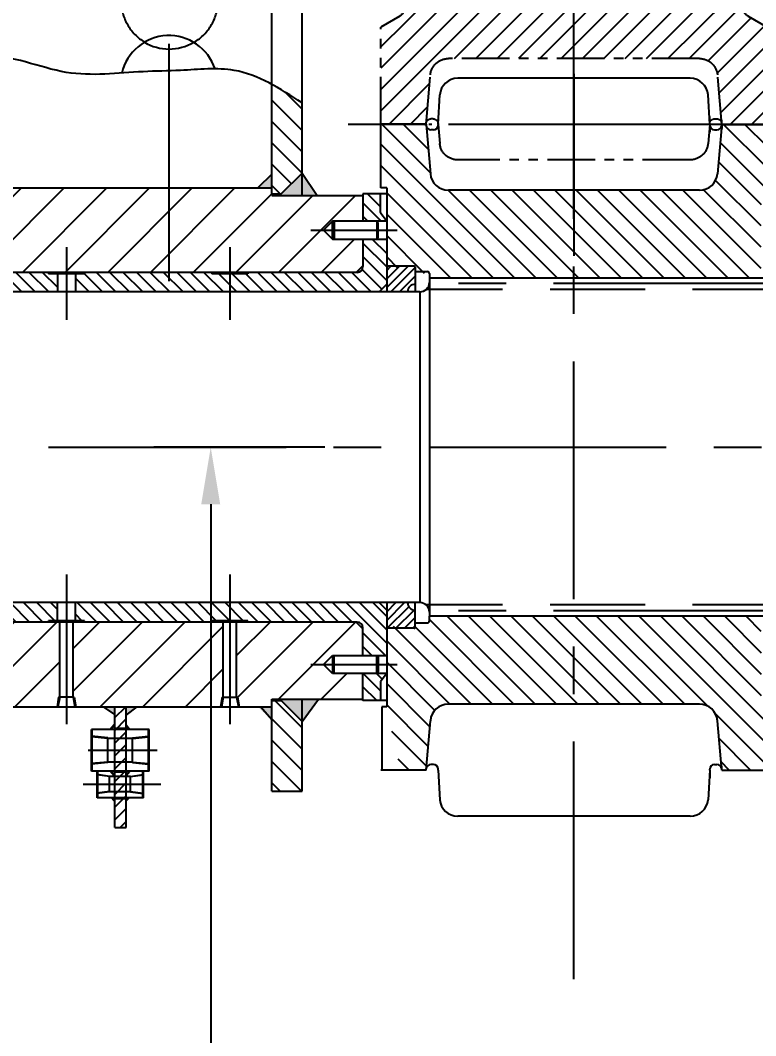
# Model space of a CAD drawing. Header units: millimetres. Extents: x 0 to 8400, y -2453 to 5940.
# Drawn here: x 2196 to 2969, y 2508 to 3576 of the extents above; entities that cross this region are included whole.
import ezdxf

# ---------------------------------------------------------------- set-up
doc = ezdxf.new("R2010")
doc.units = ezdxf.units.MM
doc.header["$LTSCALE"] = 200
for name, pattern in [('F', [0.75, 0.5, -0.25]), ('G', [2, 1.25, -0.25, 0.25, -0.25]), ('K', [2.5, 1.25, -0.25, 0.25, -0.25, 0.25, -0.25])]:
    doc.linetypes.add(name, pattern=pattern)
for name, color, linetype in [('01', 7, 'Continuous'), ('02', 1, 'Continuous'), ('04', 2, 'F'), ('05', 142, 'G'), ('07', 6, 'K'), ('08', 1, 'Continuous')]:
    doc.layers.add(name, color=color, linetype=linetype)
doc.styles.get("Standard").update_dxf_attribs({"font": 'isocp', "width": 0.707, "bigfont": 'intecad.shx'})
doc.dimstyles.new('INTE', dxfattribs={"dimscale": 20, "dimtxt": 3.5, "dimasz": 3, "dimexe": 3, "dimexo": 0, "dimgap": 1, "dimtad": 1, "dimdec": 3, "dimdsep": 46, "dimtxsty": 'Standard', "dimcen": 0, "dimclrd": 1, "dimclre": 1, "dimclrt": 3, "dimaunit": 1, "dimadec": 0, "dimazin": 0, "dimtfac": 1, "dimtdec": 3, "dimtmove": 0, "dimatfit": 0, "dimfxl": 1, "dimarcsym": 0})
pattern_1 = [(135, (3139.48, 2164.317), (7.07107, 7.07107), [])]

# ---------------------------------------------------------------- blocks, each defined once
blk = doc.blocks.new('*D33')
at = {"layer": '08', "color": 1, "lineweight": -2, "transparency": 16777216}
for p, q in [((1091.5, 3154.4), (1091.5, 5588.7)), ((7169.5, 3154.4), (7169.5, 5588.7)), ((7109.5, 5528.7), (1151.5, 5528.7))]:
    blk.add_line(p, q, dxfattribs=at)
at = {"layer": '08', "color": 1, "transparency": 16777216}
for points in [[(1151.5, 5538.7), (1151.5, 5518.7), (1091.5, 5528.7)], [(7109.5, 5538.7), (7109.5, 5518.7), (7169.5, 5528.7)]]:
    blk.add_solid(points, dxfattribs=at)
at = {"layer": 'DEFPOINTS', "color": 0, "transparency": 16777216}
for p in [(1091.5, 5528.7), (1091.5, 3154.4), (7169.5, 3154.4)]:
    blk.add_point(p, dxfattribs=at)
at = {"layer": '08', "color": 3, "transparency": 16777216, "insert": (4130.5, 5583.7), "char_height": 70, "attachment_point": 5}
blk.add_mtext('6078', dxfattribs=at)
blk = doc.blocks.new('*D35')
at = {"layer": '08', "color": 1, "lineweight": -2, "transparency": 16777216}
for p, q in [((2516, 3127), (2335.9, 3127)), ((2395.9, 3067), (2395.9, 1262)), ((2936.2, 1202), (2335.9, 1202))]:
    blk.add_line(p, q, dxfattribs=at)
at = {"layer": '08', "color": 1, "transparency": 16777216}
for points in [[(2385.9, 3067), (2405.9, 3067), (2395.9, 3127)], [(2385.9, 1262), (2405.9, 1262), (2395.9, 1202)]]:
    blk.add_solid(points, dxfattribs=at)
at = {"layer": 'DEFPOINTS', "color": 0, "transparency": 16777216}
for p in [(2516, 3127), (2395.9, 1202), (2936.2, 1202)]:
    blk.add_point(p, dxfattribs=at)
at = {"layer": '08', "color": 3, "transparency": 16777216, "insert": (2340.9, 2164.5), "char_height": 70, "attachment_point": 5, "rotation": 90}
blk.add_mtext('1925', dxfattribs=at)
blk = doc.blocks.new('ertr')
at = {"layer": '02', "linetype": 'Continuous'}
h = blk.add_hatch(dxfattribs=at)
h.set_pattern_fill('ANSI31', color=1, scale=5, angle=90, style=0)
h.set_pattern_definition([(135, (0, 7.99), (-11.22532, -11.22532), [])])
h.paths.add_polyline_path([(5341.3, 3262.1, -0.388879), (5360.3, 3279.4), (5492.4, 3279.4), (5492.4, 3335.4), (5360.6, 3335.4, -0.414214), (5352.6, 3343.4), (5314.2, 3343.4), (5314.2, 3332.7, -0.267949), (5309.2, 3324), (5289.2, 3312.4), (5289.2, 3210.1), (5336.8, 3210.1)])
h.paths.add_polyline_path([(5624.5, 3279.4, -0.388879), (5643.4, 3262.1), (5648, 3210.1), (5695.6, 3210.1), (5695.6, 3312.4), (5675.6, 3324, -0.267949), (5670.6, 3332.7), (5670.6, 3343.4), (5632.2, 3343.4, -0.414214), (5624.2, 3335.4), (5492.4, 3335.4), (5492.4, 3279.4)])
at = {"layer": '07', "color": 6, "linetype": 'K'}
for p, q in [((5624.2, 3338.9), (5624.2, 3348)), ((5628.7, 3343.4), (5619.6, 3343.4)), ((5336.8, 3210.1), (5336.8, 3214.4)), ((5349.5, 3210.1), (5349.5, 3201.9))]:
    blk.add_line(p, q, dxfattribs=at)
at = {"layer": '07', "color": 6, "linetype": 'K', "ltscale": 0.2}
for p, q in [((5304.2, 3328.3), (5304.2, 3337)), ((5352.6, 3343.4), (5314.2, 3343.4)), ((5314.2, 3332.7), (5314.2, 3343.4)), ((5352.6, 3343.4), (5352.6, 3343.4)), ((5360.6, 3335.4), (5624.2, 3335.4)), ((5632.2, 3343.4), (5632.2, 3343.4)), ((5632.2, 3343.4), (5670.6, 3343.4)), ((5670.6, 3332.7), (5670.6, 3343.4)), ((5680.6, 3328.3), (5680.6, 3337)), ((5309.2, 3324), (5289.2, 3312.4)), ((5299.8, 3332.7), (5308.5, 3332.7)), ((5675.6, 3324), (5695.6, 3312.4)), ((5684.9, 3332.7), (5676.2, 3332.7)), ((5289.2, 3210.1), (5289.2, 3312.4)), ((5695.6, 3210.1), (5695.6, 3312.4)), ((5360.3, 3279.4), (5624.5, 3279.4)), ((5336.8, 3210.1), (5341.3, 3262.1)), ((5648, 3210.1), (5643.4, 3262.1)), ((5344.5, 3215.9), (5341.9, 3215.9)), ((5640.3, 3215.9), (5642.9, 3215.9)), ((5336.8, 3210.1), (5289.2, 3210.1)), ((5349.5, 3210.1), (5349.5, 3210.9)), ((5349.5, 3210.1), (5351.2, 3190.1)), ((5349.5, 3210.1), (5351.2, 3190.1)), ((5635.3, 3210.1), (5633.5, 3190.1)), ((5635.3, 3210.1), (5635.3, 3210.9)), ((5648, 3210.1), (5695.6, 3210.1)), ((5370.2, 3172.7), (5614.6, 3172.7))]:
    blk.add_line(p, q, dxfattribs=at)
for centre, radius, start, end in [((5360.6, 3343.4), 8, 180, 270), ((5624.2, 3343.4), 8, 270, 0), ((5304.2, 3332.7), 10, 300, 0), ((5680.6, 3332.7), 10, 180, 240), ((5360.3, 3260.4), 19, 90, 175), ((5624.5, 3260.4), 19, 5, 90), ((5341.9, 3210.9), 5, 90, 175), ((5344.5, 3210.9), 5, 0, 90), ((5640.3, 3210.9), 5, 90, 180), ((5642.9, 3210.9), 5, 5, 90), ((5370.2, 3191.7), 19, 185, 270), ((5370.2, 3191.7), 19, 185, 270), ((5614.6, 3191.7), 19, 270, 355)]:
    blk.add_arc(centre, radius, start, end, dxfattribs=at)

msp = doc.modelspace()

# ---------------------------------------------------------------- hatches: boundary and pattern name
at = {"layer": '01'}
h = msp.add_hatch(color=256, dxfattribs=at)
h.paths.add_polyline_path([(2492.0495, 3392.0123), (2470.0495, 3392.0123), (2470.0495, 3393.5123), (2492.0495, 3415.5123)])
h.paths.add_polyline_path([(2445.5094, 3400.0123), (2460.0495, 3414.1832), (2460.0495, 3400.0123)])
for points in [[(2492.0495, 3415.5123), (2508.0411, 3392.0123), (2492.0495, 3392.0123)], [(2492.0495, 3415.5123), (2508.0411, 3392.0123), (2492.0495, 3392.0123)], [(2492.0495, 2838.5123), (2508.0411, 2862.0123), (2492.0495, 2862.0123)], [(2492.0495, 2838.5123), (2508.0411, 2862.0123), (2492.0495, 2862.0123)], [(2294.4778, 2755.052), (2291.4982, 2758.0662), (2294.4778, 2758.0662)], [(2295.0495, 2755.052), (2292.0699, 2758.0662), (2295.0495, 2758.0662)], [(2306.4778, 2755.052), (2309.4574, 2758.0662), (2306.4778, 2758.0662)], [(2307.0495, 2755.052), (2310.0291, 2758.0662), (2307.0495, 2758.0662)]]:
    msp.add_hatch(color=256, dxfattribs=at).paths.add_polyline_path(points)
h = msp.add_hatch(color=256, dxfattribs=at)
h.paths.add_polyline_path([(2307.0495, 2845.1443), (2307.0495, 2854.0123), (2318.6695, 2854.0123)])
h.paths.add_polyline_path([(2295.0495, 2845.8622), (2283.1092, 2854.0123), (2295.0495, 2854.0123)])
h = msp.add_hatch(color=256, dxfattribs=at)
h.paths.add_polyline_path([(2492.0495, 2862.0123), (2470.0495, 2862.0123), (2470.0495, 2860.5123), (2492.0495, 2838.5123)])
h.paths.add_polyline_path([(2445.5094, 2854.0123), (2460.0495, 2839.8414), (2460.0495, 2854.0123)])
h = msp.add_hatch(color=256, dxfattribs=at)
h.paths.add_polyline_path([(2310.2165, 2830.1769), (2306.4778, 2830.1769), (2306.4778, 2834.851)])
h.paths.add_polyline_path([(2294.4778, 2830.1769), (2290.2107, 2830.1769), (2294.4778, 2834.9557)])
h = msp.add_hatch(color=256, dxfattribs=at)
h.paths.add_polyline_path([(2310.7882, 2830.1769), (2307.0495, 2830.1769), (2307.0495, 2834.851)])
h.paths.add_polyline_path([(2295.0495, 2830.1769), (2290.7824, 2830.1769), (2295.0495, 2834.9557)])
h = msp.add_hatch(color=256, dxfattribs=at)
h.paths.add_polyline_path([(2306.4778, 2781.5028), (2310.2165, 2786.1769), (2306.4778, 2786.1769)])
h.paths.add_polyline_path([(2294.4778, 2781.3981), (2294.4778, 2786.1769), (2290.2107, 2786.1769)])
h = msp.add_hatch(color=256, dxfattribs=at)
h.paths.add_polyline_path([(2307.0495, 2781.5028), (2310.7882, 2786.1769), (2307.0495, 2786.1769)])
h.paths.add_polyline_path([(2295.0495, 2781.3981), (2295.0495, 2786.1769), (2290.7824, 2786.1769)])
at = {"layer": '02'}
h = msp.add_hatch(dxfattribs=at)
h.set_pattern_fill('LINE', color=256, scale=5, angle=45, style=0)
h.set_pattern_definition([(135, (6378.494, 1033.105), (11.22532, 11.22532), [])])
edge = h.paths.add_edge_path()
edge.add_spline(control_points=[(2492.0495, 3489.378), (2481.4614, 3496.218), (2470.8733, 3503.058), (2460.0495, 3508.8776)], knot_values=[0, 0, 0, 0, 36.433894289, 36.433894289, 36.433894289, 36.433894289], degree=3, periodic=0)
edge.add_line((2460.0495, 3508.8776), (2460.0495, 3393.5123))
edge.add_line((2460.0495, 3393.5123), (2470.0495, 3393.5123))
edge.add_line((2470.0495, 3393.5123), (2492.0495, 3415.5123))
edge.add_line((2492.0495, 3415.5123), (2492.0495, 3489.378))
h.paths.add_polyline_path([(2460.0495, 2765.0123), (2492.0495, 2765.0123), (2492.0495, 2838.5123), (2470.0495, 2860.5123), (2460.0495, 2860.5123)])
at = {"layer": '02', "linetype": 'Continuous'}
h = msp.add_hatch(dxfattribs=at)
h.set_pattern_fill('LINE', color=1, scale=5, angle=45, style=0)
h.set_pattern_definition([(135, (8270.427, 264.614), (11.22532, 11.22532), [])])
h.paths.add_polyline_path([(2778.0495, 3304.8123), (2778.0495, 3397.4123), (2910.171, 3397.4123, 0.388878732), (2929.0987, 3414.7563), (2933.6443, 3466.7123), (2981.2495, 3466.7123), (2981.2495, 3400.0123), (2975.0495, 3400.0123), (2975.0495, 3309.8123), (2972.0495, 3309.8123, 0.414213562), (2970.0495, 3307.8123), (2970.0495, 3304.8123)])
h.paths.add_polyline_path([(2626.0495, 3304.8123), (2626.0495, 3307.8123, 0.414213562), (2624.0495, 3309.8123), (2611.0495, 3309.8123), (2611.0495, 3315.5123), (2581.0495, 3315.5123), (2581.0495, 3400.0123), (2574.8495, 3400.0123), (2574.8495, 3466.7123), (2622.4548, 3466.7123), (2627.0003, 3414.7563, 0.388878732), (2645.928, 3397.4123), (2778.0495, 3397.4123), (2778.0495, 3328.3201), (2778.0495, 3304.8123)])
h.paths.add_polyline_path([(2778.0495, 2949.2123), (2778.0495, 2856.6123), (2645.928, 2856.6123, 0.388878732), (2627.0003, 2839.2682), (2622.4495, 2787.2523), (2595.8014, 2787.2523), (2580.6879, 2854.0123), (2581.0495, 2854.0123), (2581.0495, 2938.5123), (2611.0495, 2938.5123), (2611.0495, 2944.2123), (2624.0495, 2944.2123, 0.414213562), (2626.0495, 2946.2123), (2626.0495, 2949.2123)])
h.paths.add_polyline_path([(2970.0495, 2949.2123), (2970.0495, 2946.2123, 0.414213562), (2972.0495, 2944.2123), (2975.0495, 2944.2123), (2975.0495, 2854.0123), (2980.0495, 2854.0123), (2980.0495, 2787.2523), (2933.6495, 2787.2523), (2929.0987, 2839.2682, 0.388878732), (2910.171, 2856.6123), (2778.0495, 2856.6123), (2778.0495, 2949.2123)])
h = msp.add_hatch(dxfattribs=at)
h.set_pattern_fill('LINE', color=1, scale=10, angle=135, style=0)
h.set_pattern_definition([(45, (4125.61, 2006.008), (22.45064, -22.45064), [])])
h.paths.add_polyline_path([(1598.0495, 3311.0123), (1591.0495, 3318.0123), (1591.0495, 3346.0123), (1623.0495, 3346.0123), (1632.707, 3355.5123), (1623.0495, 3365.0123), (1591.0495, 3365.0123), (1591.0495, 3392.0123), (1622.0495, 3392.0123), (1781.0495, 3392.0123), (1781.0495, 3400.0123), (2460.0495, 3400.0123), (2460.0495, 3392.0123), (2556.0495, 3392.0123), (2556.0495, 3365.0123), (2524.0495, 3365.0123), (2514.3921, 3355.5123), (2524.0495, 3346.0123), (2556.0495, 3346.0123), (2556.0495, 3318.0123), (2549.0495, 3311.0123)])
h.paths.add_polyline_path([(1781.0495, 2854.0123), (1781.0495, 2862.0123), (1718.9326, 2862.0123), (1717.2251, 2872.0123), (1716.0495, 2872.0123), (1716.0495, 2943.0123), (2237.0495, 2943.0123), (2237.0495, 2864.0123), (2235.8739, 2864.0123), (2234.1665, 2854.0123)])
h.paths.add_polyline_path([(2295.0495, 2854.0123), (2253.9326, 2854.0123), (2252.2251, 2864.0123), (2251.0495, 2864.0123), (2251.0495, 2943.0123), (2409.0495, 2943.0123), (2409.0495, 2864.0123), (2407.8739, 2864.0123), (2406.1665, 2854.0123)])
h.paths.add_polyline_path([(2423.0495, 2943.0123), (2549.0495, 2943.0123), (2556.0495, 2936.0123), (2556.0495, 2908.0123), (2524.0495, 2908.0123), (2514.3921, 2898.5123), (2524.0495, 2889.0123), (2556.0495, 2889.0123), (2556.0495, 2862.0123), (2460.0495, 2862.0123), (2460.0495, 2854.0123), (2425.9326, 2854.0123), (2424.2251, 2864.0123), (2423.0495, 2864.0123)])
h.paths.add_polyline_path([(1632.707, 2898.5123), (1623.0495, 2908.0123), (1591.0495, 2908.0123), (1591.0495, 2936.0123), (1598.0495, 2943.0123), (1702.0495, 2943.0123), (1702.0495, 2872.0123), (1700.8739, 2872.0123), (1699.1665, 2862.0123), (1622.0495, 2862.0123), (1591.0495, 2862.0123), (1591.0495, 2889.0123), (1623.0495, 2889.0123)])
h.paths.add_polyline_path([(1700.8739, 2872.0123), (1702.0495, 2872.0123), (1700.1316, 2862.0123), (1699.1665, 2862.0123)], flags=16)
h.paths.add_polyline_path([(1718.9326, 2862.0123), (1717.9675, 2862.0123), (1716.0495, 2872.0123), (1717.2251, 2872.0123)], flags=16)
h.paths.add_polyline_path([(2235.1316, 2854.0123), (2234.1665, 2854.0123), (2235.8739, 2864.0123), (2237.0495, 2864.0123)])
h.paths.add_polyline_path([(2253.9326, 2854.0123), (2252.9675, 2854.0123), (2251.0495, 2864.0123), (2252.2251, 2864.0123)])
h.paths.add_polyline_path([(2425.9326, 2854.0123), (2424.9675, 2854.0123), (2423.0495, 2864.0123), (2424.2251, 2864.0123)])
h.paths.add_polyline_path([(2407.8739, 2864.0123), (2409.0495, 2864.0123), (2407.1316, 2854.0123), (2406.1665, 2854.0123)], flags=16)
h = msp.add_hatch(dxfattribs=at)
h.set_pattern_fill('_USER', color=1, scale=10, angle=45, style=0, pattern_type=0)
h.set_pattern_definition(pattern_1)
h.paths.add_polyline_path([(2550.0495, 3311.0123, 0.414213562), (2556.0495, 3317.0123), (2556.0495, 3346.0123), (2581.0495, 3346.0123), (2581.0495, 3298.5123), (2573.0495, 3290.5123), (2416.0495, 3290.5123), (2416.0495, 3309.5123), (2435.0495, 3309.5123), (2435.0495, 3311.0123)])
h.paths.add_polyline_path([(2574.5495, 3373.5041), (2580.8436, 3365.2813, -0.07707166), (2580.9904, 3365.0123), (2556.0495, 3365.0123), (2556.0495, 3393.5123), (2574.5495, 3393.5123)])
at = {"layer": '02'}
h = msp.add_hatch(dxfattribs=at)
h.set_pattern_fill('LINE', color=256, scale=2, angle=135, style=0)
h.set_pattern_definition([(45, (8270.427, 264.614), (4.490128, -4.490128), [])])
h.paths.add_polyline_path([(2581.0495, 3290.5123), (2603.0495, 3290.5123, -0.414213562), (2611.0495, 3298.5123), (2611.0495, 3316.5123), (2610.0495, 3317.5123), (2581.0495, 3317.5123)])
h.paths.add_polyline_path([(2581.0495, 2963.5123), (2581.0495, 2936.5123), (2610.0495, 2936.5123), (2611.0495, 2937.5123), (2611.0495, 2955.5123, -0.414213562), (2603.0495, 2963.5123)])
at = {"layer": '02', "linetype": 'Continuous'}
h = msp.add_hatch(dxfattribs=at)
h.set_pattern_fill('_USER', color=1, scale=10, angle=45, style=0, pattern_type=0)
h.set_pattern_definition(pattern_1)
h.paths.add_polyline_path([(2263.0495, 2943.0123), (2263.0495, 2944.5123), (2253.5495, 2944.5123), (2253.5495, 2963.5123), (2416.0495, 2963.5123), (2416.0495, 2944.5123), (2397.0495, 2944.5123), (2397.0495, 2943.0123)])
h.paths.add_polyline_path([(2112.5495, 2943.0123), (2111.0495, 2944.5123), (2111.0495, 2962.0123), (2112.5495, 2963.5123), (2234.5495, 2963.5123), (2234.5495, 2944.5123), (2225.0495, 2944.5123), (2225.0495, 2943.0123)])
h.paths.add_polyline_path([(2435.0495, 2943.0123), (2435.0495, 2944.5123), (2416.0495, 2944.5123), (2416.0495, 2963.5123), (2573.0495, 2963.5123), (2581.0495, 2955.5123), (2581.0495, 2908.0123), (2556.0495, 2908.0123), (2556.0495, 2937.0123, 0.414213562), (2550.0495, 2943.0123)])
h.paths.add_polyline_path([(2574.5495, 2860.5123), (2556.0495, 2860.5123), (2556.0495, 2889.0123), (2580.9904, 2889.0123, -0.07707166), (2580.8436, 2888.7433), (2574.5495, 2880.5205)])
h.paths.add_polyline_path([(2397.0495, 3311.0123), (2397.0495, 3309.5123), (2416.0495, 3309.5123), (2416.0495, 3290.5123), (2253.5495, 3290.5123), (2253.5495, 3309.5123), (2263.0495, 3309.5123), (2263.0495, 3311.0123)])
h.paths.add_polyline_path([(2225.0495, 3311.0123), (2225.0495, 3309.5123), (2234.5495, 3309.5123), (2234.5495, 3290.5123), (2112.5495, 3290.5123), (2111.0495, 3292.0123), (2111.0495, 3309.5123), (2112.5495, 3311.0123)])
h = msp.add_hatch(dxfattribs=at)
h.set_pattern_fill('LINE', color=1, scale=3, angle=135, style=0)
h.set_pattern_definition([(45, (4125.6095, 2006.008), (6.73519, -6.73519), [])])
h.paths.add_polyline_path([(2295.0495, 2854.0123), (2307.0495, 2854.0123), (2307.0495, 2808.1769), (2295.0495, 2808.1769)])
h.paths.add_polyline_path([(2295.0495, 2808.1769), (2307.0495, 2808.1769), (2307.0495, 2772.5662), (2295.0495, 2772.5662)])
h.paths.add_polyline_path([(2307.0495, 2727.0123), (2295.0495, 2727.0123), (2295.0495, 2772.5662), (2307.0495, 2772.5662)])

# ---------------------------------------------------------------- linework, layer by layer
for p, q in [((2900.2724, 3515.2423), (2655.8266, 3515.2423)), ((2635.1495, 3466.7723), (2636.8989, 3497.8982)), ((2920.9495, 3466.7723), (2919.2001, 3497.8982)), ((2622.4495, 3466.7723), (2574.8495, 3466.7723)), ((2622.4495, 3466.7723), (2627.0003, 3414.7563)), ((2635.1495, 3466.7723), (2635.1495, 3465.9123)), ((2920.9495, 3466.7723), (2920.9495, 3465.9123)), ((2933.6495, 3466.7723), (2929.0987, 3414.7563)), ((2933.6495, 3466.7723), (2981.2495, 3466.7723)), ((2630.1495, 3460.9123), (2627.5439, 3460.9123)), ((2925.9495, 3460.9123), (2928.5552, 3460.9123)), ((2910.171, 3397.4123), (2645.928, 3397.4123)), ((2910.171, 2856.6123), (2645.928, 2856.6123)), ((2622.4495, 2787.2523), (2627.0003, 2839.2682)), ((2933.6495, 2787.2523), (2929.0987, 2839.2682)), ((2630.1495, 2793.1123), (2627.5439, 2793.1123)), ((2925.9495, 2793.1123), (2928.5552, 2793.1123)), ((2622.4495, 2787.2523), (2574.8495, 2787.2523)), ((2635.1495, 2787.2523), (2635.1495, 2788.1123)), ((2635.1495, 2787.2523), (2636.8989, 2756.1263)), ((2920.9495, 2787.2523), (2919.2001, 2756.1263)), ((2920.9495, 2787.2523), (2920.9495, 2788.1123)), ((2933.6495, 2787.2523), (2980.0495, 2787.2523)), ((2900.2724, 2738.7823), (2655.8266, 2738.7823))]:
    msp.add_line(p, q)
for centre, radius, start, end in [((2655.8266, 3496.2423), 19, 90, 175), ((2900.2724, 3496.2423), 19, 5, 90), ((2900.2724, 3496.2423), 19, 5, 90), ((2627.5439, 3465.9123), 5, 185, 270), ((2630.1495, 3465.9123), 5, 270, 0), ((2925.9495, 3465.9123), 5, 180, 270), ((2928.5552, 3465.9123), 5, 270, 355), ((2645.928, 3416.4123), 19, 185, 270), ((2910.171, 3416.4123), 19, 270, 355), ((2645.928, 2837.6123), 19, 90, 175), ((2910.171, 2837.6123), 19, 5, 90), ((2627.5439, 2788.1123), 5, 90, 175), ((2630.1495, 2788.1123), 5, 0, 90), ((2925.9495, 2788.1123), 5, 90, 180), ((2928.5552, 2788.1123), 5, 5, 90), ((2655.8266, 2757.7823), 19, 185, 270), ((2900.2724, 2757.7823), 19, 270, 355)]:
    msp.add_arc(centre, radius, start, end)
at = {"layer": '01', "color": 7, "linetype": 'Continuous'}
for p, q in [((2460.0495, 3392.0123), (2460.0495, 4622.0123)), ((2492.0495, 3392.0123), (2492.0495, 4622.0123)), ((2574.8495, 3400.0123), (2574.8495, 3474.7023)), ((1781.0495, 3400.0123), (2460.0495, 3400.0123)), ((2581.0495, 3400.0123), (2574.8495, 3400.0123)), ((2581.0495, 3400.0123), (2581.0495, 3290.5123)), ((2460.0495, 3392.0123), (2556.0495, 3392.0123)), ((2556.0495, 3393.5123), (2556.0495, 3365.0123)), ((2581.0495, 3393.5123), (2556.0495, 3393.5123)), ((2574.5495, 3374.0123), (2574.5495, 3393.5123)), ((2580.8436, 3365.2813), (2574.8584, 3373.1006)), ((2524.0495, 3365.0123), (2514.3921, 3355.5123)), ((2514.3921, 3355.5123), (2524.0495, 3346.0123)), ((2524.0495, 3346.0123), (2524.0495, 3365.0123)), ((2580.9904, 3365.0123), (2524.0495, 3365.0123)), ((2572.0495, 3347.6007), (2572.0495, 3363.4239)), ((2524.0495, 3346.0123), (2581.0495, 3346.0123)), ((2556.0495, 3346.0123), (2556.0495, 3317.0123)), ((2549.0495, 3311.0123), (2556.0495, 3318.0123)), ((2610.0495, 3317.5123), (2581.0495, 3317.5123)), ((2611.0495, 3316.5123), (2611.0495, 3290.5123)), ((2550.0495, 3311.0123), (1597.0495, 3311.0123)), ((2225.0495, 3311.0123), (2225.0495, 3309.5123)), ((2263.0495, 3309.5123), (2225.0495, 3309.5123)), ((2234.5495, 3309.5123), (2234.5495, 3290.5123)), ((2253.5495, 3309.5123), (2253.5495, 3290.5123)), ((2263.0495, 3311.0123), (2263.0495, 3309.5123)), ((2397.0495, 3311.0123), (2397.0495, 3309.5123)), ((2435.0495, 3309.5123), (2397.0495, 3309.5123)), ((2435.0495, 3311.0123), (2435.0495, 3309.5123)), ((2611.0495, 3311.8123), (2624.0495, 3311.8123)), ((2626.0495, 3309.8123), (2626.0495, 3304.8123)), ((2980.0495, 3304.8123), (2626.0495, 3304.8123)), ((2581.0495, 3298.5123), (2573.0495, 3290.5123)), ((2616.0495, 3290.5123), (1562.0495, 3290.5123)), ((2616.0495, 2963.5123), (1562.0495, 2963.5123)), ((2234.5495, 2944.5123), (2234.5495, 2963.5123)), ((2253.5495, 2944.5123), (2253.5495, 2963.5123)), ((2581.0495, 2955.5123), (2573.0495, 2963.5123)), ((2581.0495, 2963.5123), (2581.0495, 2854.0123)), ((2611.0495, 2937.5123), (2611.0495, 2963.5123)), ((2980.0495, 2949.2123), (2626.0495, 2949.2123)), ((2550.0495, 2943.0123), (1597.0495, 2943.0123)), ((2263.0495, 2944.5123), (2225.0495, 2944.5123)), ((2225.0495, 2943.0123), (2225.0495, 2944.5123)), ((2237.0495, 2864.0123), (2237.0495, 2943.0123)), ((2251.0495, 2864.0123), (2251.0495, 2943.0123)), ((2263.0495, 2943.0123), (2263.0495, 2944.5123)), ((2435.0495, 2944.5123), (2397.0495, 2944.5123)), ((2397.0495, 2943.0123), (2397.0495, 2944.5123)), ((2409.0495, 2864.0123), (2409.0495, 2943.0123)), ((2423.0495, 2864.0123), (2423.0495, 2943.0123)), ((2435.0495, 2943.0123), (2435.0495, 2944.5123)), ((2549.0495, 2943.0123), (2556.0495, 2936.0123)), ((2611.0495, 2942.2123), (2624.0495, 2942.2123)), ((2556.0495, 2908.0123), (2556.0495, 2937.0123)), ((2610.0495, 2936.5123), (2581.0495, 2936.5123)), ((2514.3921, 2898.5123), (2524.0495, 2908.0123)), ((2524.0495, 2908.0123), (2524.0495, 2889.0123)), ((2524.0495, 2908.0123), (2581.0495, 2908.0123)), ((2572.0495, 2906.4239), (2572.0495, 2890.6007)), ((2524.0495, 2889.0123), (2514.3921, 2898.5123)), ((2580.9904, 2889.0123), (2524.0495, 2889.0123)), ((2556.0495, 2860.5123), (2556.0495, 2889.0123)), ((2580.8436, 2888.7433), (2574.8584, 2880.924)), ((2574.5495, 2880.0123), (2574.5495, 2860.5123)), ((2237.0495, 2864.0123), (2235.1316, 2854.0123)), ((2252.2251, 2864.0123), (2235.8739, 2864.0123)), ((2251.0495, 2864.0123), (2252.9675, 2854.0123)), ((2409.0495, 2864.0123), (2407.1316, 2854.0123)), ((2407.8739, 2864.0123), (2424.2251, 2864.0123)), ((2423.0495, 2864.0123), (2424.9675, 2854.0123)), ((1781.0495, 2854.0123), (2460.0495, 2854.0123)), ((2295.0495, 2727.0123), (2295.0495, 2854.0123)), ((2307.0495, 2727.0123), (2307.0495, 2854.0123)), ((2460.0495, 2862.0123), (2556.0495, 2862.0123)), ((2460.0495, 2765.0123), (2460.0495, 2862.0123)), ((2492.0495, 2838.5123), (2509.1309, 2862.0123)), ((2492.0495, 2765.0123), (2492.0495, 2862.0123)), ((2581.0495, 2860.5123), (2556.0495, 2860.5123)), ((2576.0495, 2854.0123), (2576.0495, 2787.2523)), ((2581.0495, 2854.0123), (2576.0495, 2854.0123)), ((2295.0495, 2830.1769), (2270.4778, 2830.1769)), ((2331.0495, 2830.1769), (2306.4778, 2830.1769)), ((2295.0495, 2786.1769), (2270.4778, 2786.1769)), ((2331.0495, 2786.1769), (2306.4778, 2786.1769)), ((2295.0495, 2758.0662), (2276.4778, 2758.0662)), ((2325.0495, 2758.0662), (2306.4778, 2758.0662)), ((2460.0495, 2765.0123), (2492.0495, 2765.0123))]:
    msp.add_line(p, q, dxfattribs=at)
at = {"layer": '01'}
for p, q in [((2492.0495, 3415.5123), (2508.0411, 3392.0123)), ((2525.637, 3365.0123), (2524.0495, 3363.6355)), ((2525.637, 3365.0123), (2525.637, 3346.0123)), ((2570.8211, 3365.0123), (2570.8211, 3346.0123)), ((2572.0495, 3363.4239), (2570.8211, 3365.0123)), ((2525.637, 3346.0123), (2524.0495, 3347.3891)), ((2572.0495, 3347.6007), (2570.8211, 3346.0123)), ((2611.0495, 3316.5123), (2610.0495, 3317.5123)), ((2626.0495, 3304.8123), (2626.0495, 2949.2123)), ((2616.0495, 3290.5123), (2616.0495, 2963.5123)), ((2626.0495, 2944.2123), (2626.0495, 2949.2123)), ((2611.0495, 2937.5123), (2610.0495, 2936.5123)), ((2525.637, 2908.0123), (2524.0495, 2906.6355)), ((2525.637, 2889.0123), (2525.637, 2908.0123)), ((2570.8211, 2889.0123), (2570.8211, 2908.0123)), ((2572.0495, 2906.4239), (2570.8211, 2908.0123)), ((2525.637, 2889.0123), (2524.0495, 2890.3891)), ((2572.0495, 2890.6007), (2570.8211, 2889.0123)), ((2295.0495, 2845.8622), (2283.1092, 2854.0123)), ((2307.0495, 2845.1443), (2318.6695, 2854.0123)), ((2294.4778, 2834.9557), (2290.2107, 2830.1769)), ((2295.0495, 2834.9557), (2290.7824, 2830.1769)), ((2306.4778, 2834.851), (2310.2165, 2830.1769)), ((2307.0495, 2834.851), (2310.7882, 2830.1769)), ((2270.4778, 2786.1769), (2270.4778, 2830.1769)), ((2271.0495, 2786.1769), (2271.0495, 2830.1769)), ((2330.4778, 2786.1769), (2330.4778, 2830.1769)), ((2331.0495, 2786.1769), (2331.0495, 2830.1769)), ((2276.4778, 2758.0662), (2276.4778, 2786.1769)), ((2277.0495, 2758.0662), (2277.0495, 2786.1769)), ((2294.4778, 2781.3981), (2290.2107, 2786.1769)), ((2295.0495, 2781.3981), (2290.7824, 2786.1769)), ((2306.4778, 2781.5028), (2310.2165, 2786.1769)), ((2307.0495, 2781.5028), (2310.7882, 2786.1769)), ((2324.4778, 2758.0662), (2324.4778, 2786.1769)), ((2325.0495, 2758.0662), (2325.0495, 2786.1769)), ((2294.4778, 2755.052), (2291.4982, 2758.0662)), ((2295.0495, 2755.052), (2292.0699, 2758.0662)), ((2306.4778, 2755.052), (2309.4574, 2758.0662)), ((2307.0495, 2755.052), (2310.0291, 2758.0662)), ((2295.0495, 2727.0123), (2307.0495, 2727.0123))]:
    msp.add_line(p, q, dxfattribs=at)
for centre, radius, start, end in [((2352.0495, 3509.1878), 51, 18.2008149, 166.9639199), ((2352.0495, 3597.0123), 51, 239.4317918, 300.5682082), ((2611.0495, 3290.5123), 8, 90, 180), ((2616.0495, 3300.5123), 10, 270, 0), ((2611.0495, 2963.5123), 8, 180, 270), ((2616.0495, 2953.5123), 10, 0, 90)]:
    msp.add_arc(centre, radius, start, end, dxfattribs=at)
at = {"layer": '01', "color": 7, "linetype": 'Continuous'}
for centre, radius, start, end in [((2576.0495, 3374.0123), 1.5, 180, 217.4320084), ((2580.0495, 3364.6735), 1, 0, 37.4320084), ((2550.0495, 3317.0123), 6, 270, 0), ((2610.0495, 3316.5123), 1, 0, 90), ((2624.0495, 3309.8123), 2, 0, 90), ((2550.0495, 2937.0123), 6, 0, 90), ((2624.0495, 2944.2123), 2, 270, 0), ((2610.0495, 2937.5123), 1, 270, 0), ((2580.0495, 2889.3511), 1, 322.5679916, 0), ((2576.0495, 2880.0123), 1.5, 142.5679916, 180)]:
    msp.add_arc(centre, radius, start, end, dxfattribs=at)
at = {"layer": '02', "color": 1, "linetype": 'Continuous'}
for p, q in [((2920.9495, 3466.7723), (2920.9495, 3474.9147)), ((2933.6495, 3466.7723), (2933.6495, 3462.508)), ((2235.8739, 2864.0123), (2234.1665, 2854.0123)), ((2252.2251, 2864.0123), (2253.9326, 2854.0123)), ((2407.8739, 2864.0123), (2406.1665, 2854.0123)), ((2424.2251, 2864.0123), (2425.9326, 2854.0123)), ((2933.6495, 2787.2523), (2933.6495, 2791.5166)), ((2920.9495, 2787.2523), (2920.9495, 2779.1098))]:
    msp.add_line(p, q, dxfattribs=at)
at = {"layer": '02'}
for p, q in [((2580.8436, 3365.2813), (2581.0495, 3365.0123)), ((2581.0495, 3364.6735), (2581.0495, 3365.0123)), ((2580.8436, 2888.7433), (2581.0495, 2889.0123)), ((2581.0495, 2889.3511), (2581.0495, 2889.0123))]:
    msp.add_line(p, q, dxfattribs=at)
msp.add_spline([(2492.0495, 3489.378), (2420.6046, 3523.4978), (2364.2112, 3523.4978), (2324.8039, 3522.1398), (2243.9508, 3521.4608), (2159.0211, 3537.7568), (2128.4464, 3528.2508), (2071.3736, 3503.1279), (2008.6392, 3550.8105), (1849.6508, 3536.5515), (1836.0621, 3550.8105), (1788.4594, 3570.1751)], degree=3, dxfattribs=at)
at = {"layer": '04'}
for p, q in [((2460.0495, 3414.1832), (2445.5094, 3400.0123)), ((2460.0495, 2840.0317), (2448.1544, 2854.0123))]:
    msp.add_line(p, q, dxfattribs=at)
at = {"layer": '04', "color": 2, "linetype": 'F'}
for p, q in [((2470.0495, 3393.5123), (2492.0495, 3415.5123)), ((2460.0495, 3393.5123), (2470.0495, 3393.5123)), ((3002.9104, 3292.9123), (2622.5488, 3292.9123)), ((3002.9104, 2961.1123), (2622.5488, 2961.1123)), ((2460.0495, 2860.5123), (2470.0495, 2860.5123)), ((2470.0495, 2860.5123), (2492.0495, 2838.5123)), ((2287.4778, 2821.1149), (2270.4778, 2822.9309)), ((2287.4778, 2820.5937), (2270.4778, 2822.1499)), ((2287.4778, 2795.2389), (2287.4778, 2821.1149)), ((2313.4778, 2820.5937), (2287.4778, 2820.5937)), ((2306.4778, 2831.1769), (2294.4778, 2831.1769)), ((2306.4778, 2830.1769), (2294.4778, 2830.1769)), ((2313.4778, 2821.1149), (2330.4778, 2822.9309)), ((2313.4778, 2820.5937), (2330.4778, 2822.1499)), ((2313.4778, 2795.2389), (2313.4778, 2821.1149)), ((2287.4778, 2795.7601), (2270.4778, 2794.2039)), ((2287.4778, 2795.2389), (2270.4778, 2793.4229)), ((2313.4778, 2795.7601), (2287.4778, 2795.7601)), ((2313.4778, 2795.7601), (2330.4778, 2794.2039)), ((2313.4778, 2795.2389), (2330.4778, 2793.4229)), ((2289.4778, 2780.7142), (2276.4778, 2782.5416)), ((2289.4778, 2780.3974), (2276.4778, 2782.1936)), ((2311.4778, 2780.3974), (2289.4348, 2780.4033)), ((2289.4778, 2764.4183), (2289.4778, 2780.7142)), ((2306.4778, 2786.1769), (2294.4778, 2786.1769)), ((2306.4778, 2785.1769), (2294.4778, 2785.1769)), ((2311.4778, 2780.7142), (2324.4778, 2782.5416)), ((2311.4778, 2780.3974), (2324.4778, 2782.1936)), ((2311.4778, 2764.4183), (2311.4778, 2780.7142)), ((2289.4778, 2764.7351), (2276.4778, 2762.9389)), ((2289.4778, 2764.4183), (2276.4778, 2762.5909)), ((2289.4778, 2764.7351), (2311.4778, 2764.7351)), ((2306.4778, 2758.0662), (2294.4778, 2758.0662)), ((2306.4778, 2757.0662), (2294.4778, 2757.0662)), ((2311.4778, 2764.7351), (2324.4778, 2762.9389)), ((2311.4778, 2764.4183), (2324.4778, 2762.5909))]:
    msp.add_line(p, q, dxfattribs=at)
for start, end in [(180, 239.4317918), (300.5682082, 0)]:
    msp.add_arc((2352.5495, 3597.0123), 51, start, end, dxfattribs=at)
at = {"layer": '05'}
for p, q in [((2778.0495, 2567.2403), (2778.0495, 4790.7755)), ((2352.0495, 3301.6051), (2352.0495, 4015.0943)), ((2995.9976, 3466.7123), (2540.544, 3466.7123)), ((2928.5175, 3466.7123), (2625.2771, 3466.7123)), ((2501.3796, 3355.5123), (2592.1146, 3355.5123)), ((3006.6962, 3299.2425), (2618.4129, 3299.2425)), ((1025.2471, 3127.0123), (6879.5986, 3127.0123)), ((3006.6962, 2954.7821), (2618.4129, 2954.7821)), ((2501.3796, 2898.5123), (2592.1146, 2898.5123)), ((2266.8662, 2808.1769), (2339.416, 2808.1769)), ((2261.6763, 2772.5662), (2343.2803, 2772.5662))]:
    msp.add_line(p, q, dxfattribs=at)
at = {"layer": '05', "color": 4, "linetype": 'G'}
msp.add_line((2778.0495, 3519.9182), (2778.0495, 3328.3201), dxfattribs=at)
at = {"layer": '05', "color": 142, "linetype": 'G'}
for p, q in [((2244.0495, 3337.5984), (2244.0495, 3261.0984)), ((2416.0495, 3337.5984), (2416.0495, 3261.0984)), ((2244.0495, 2992.9262), (2244.0495, 2835.6929)), ((2416.0495, 2992.9262), (2416.0495, 2835.6929))]:
    msp.add_line(p, q, dxfattribs=at)

# ---------------------------------------------------------------- block references
at = {"layer": '05', "xscale": -1}
msp.add_blockref('ertr', (8270.4271, 256.6241), dxfattribs=at)

# ---------------------------------------------------------------- dimensions: what is measured, and where the dimension line sits
at = {"layer": '08'}
dim = msp.add_linear_dim(base=(1091.5495, 5528.6555), p1=(7169.5495, 3154.4073), p2=(1091.5495, 3154.4073), dimstyle='INTE', dxfattribs=at)
dim.commit()
dim.dimension.update_dxf_attribs({"geometry": '*D33', "text_midpoint": (4130.5495, 5583.6555)})
dim = msp.add_linear_dim(base=(2395.8782, 1202.0123), p1=(2516.0176, 3127.0123), p2=(2936.2208, 1202.0123), angle=90, dimstyle='INTE', dxfattribs=at)
dim.commit()
dim.dimension.update_dxf_attribs({"geometry": '*D35', "text_midpoint": (2340.8544, 2164.5123)})

doc.saveas('drawing.dxf')
